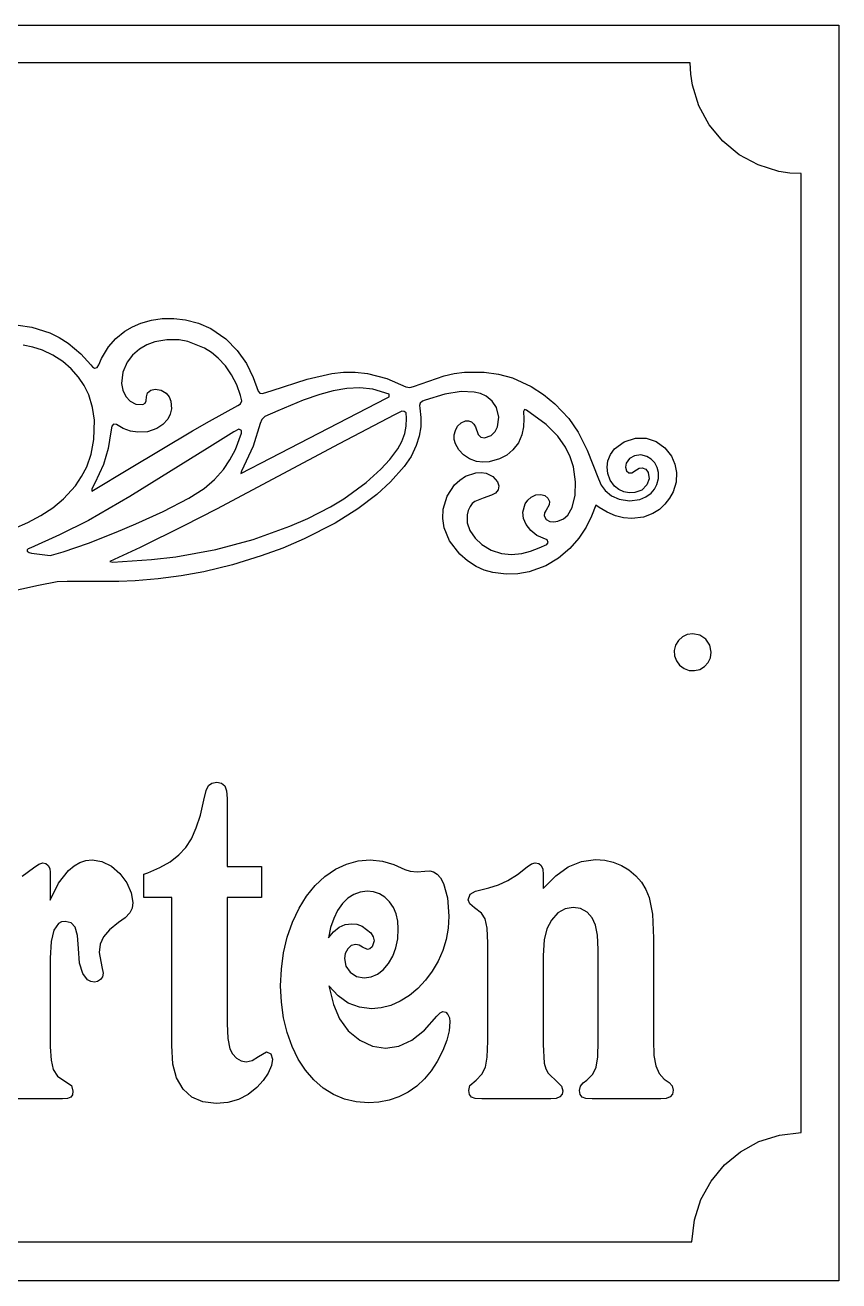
# Model space of a CAD drawing. Extents: x 0 to 380, y 0 to 510.
# Drawn here: x 270.3 to 380.3, y 339.8 to 509.6 of the extents above; entities that cross this region are included whole.
import ezdxf

# ---------------------------------------------------------------- set-up
doc = ezdxf.new("R2010")
doc.units = 0

msp = doc.modelspace()

# ---------------------------------------------------------------- linework, layer by layer
at = {"layer": 'Ebene 1'}
for p, q in [((0.2883, 509.6106), (380.28848, 509.6106)), ((380.28848, 509.6106), (380.28848, 339.76041)), ((360.19973, 504.52079), (19.976889, 504.52079)), ((360.277154, 502.98714), (360.19973, 504.52079)), ((360.504436, 501.497791), (360.277154, 502.98714)), ((361.378419, 498.682156), (360.504436, 501.497791)), ((362.76136, 496.1342), (361.378419, 498.682156)), ((364.592944, 493.91424), (362.76136, 496.1342)), ((366.812853, 492.082593), (364.592944, 493.91424)), ((369.36077, 490.699574), (366.812853, 492.082593)), ((372.176378, 489.825501), (369.36077, 490.699574)), ((373.665717, 489.598168), (372.176378, 489.825501)), ((375.19936, 489.52069), (373.665717, 489.598168)), ((375.19936, 359.826989), (375.19936, 489.52069)), ((294.441596, 404.773684), (294.738856, 406.076384)), ((294.738856, 406.076384), (295.052186, 406.772346)), ((295.052186, 406.772346), (295.510123, 407.093559)), ((295.510123, 407.093559), (296.176948, 407.20063)), ((296.176948, 407.20063), (296.81967, 407.075714)), ((296.81967, 407.075714), (297.26958, 406.700965)), ((297.26958, 406.700965), (297.510596, 406.049616)), ((297.510596, 406.049616), (297.590935, 405.023518)), ((293.975623, 402.754948), (294.441596, 404.773684)), ((297.590935, 405.023518), (297.590935, 395.815402)), ((293.413242, 401.017274), (293.975623, 402.754948)), ((292.754453, 399.56066), (293.413242, 401.017274)), ((291.999255, 398.385109), (292.754453, 399.56066)), ((291.065298, 397.367933), (291.999255, 398.385109)), ((271.399987, 395.63695), (272.115018, 396.145538)), ((272.115018, 396.145538), (272.653297, 396.315067)), ((272.653297, 396.315067), (273.063038, 396.225841)), ((273.063038, 396.225841), (273.392435, 395.958164)), ((273.392435, 395.958164), (273.609347, 395.538802)), ((276.15614, 395.280046), (276.909329, 395.904628)), ((276.909329, 395.904628), (277.690638, 396.350757)), ((277.690638, 396.350757), (278.500068, 396.618435)), ((278.500068, 396.618435), (279.337619, 396.707661)), ((279.337619, 396.707661), (280.671263, 396.493519)), ((280.671263, 396.493519), (281.972777, 395.851093)), ((281.972777, 395.851093), (283.097541, 394.842839)), ((288.510474, 395.654795), (289.902371, 396.457829)), ((289.902371, 396.457829), (291.065298, 397.367933)), ((297.590935, 395.815402), (302.21854, 395.815402)), ((302.21854, 395.815402), (302.21854, 391.603938)), ((312.228912, 395.442883), (313.723242, 396.145538)), ((313.723242, 396.145538), (315.281843, 396.56713)), ((315.281843, 396.56713), (316.904716, 396.707661)), ((316.904716, 396.707661), (318.591866, 396.547054)), ((318.591866, 396.547054), (320.118333, 396.065234)), ((320.118333, 396.065234), (321.59659, 395.422808)), ((338.146722, 395.744022), (338.74124, 396.172306)), ((338.74124, 396.172306), (339.239354, 396.315067)), ((339.239354, 396.315067), (339.717376, 396.216919)), ((339.717376, 396.216919), (340.058821, 395.922473)), ((340.058821, 395.922473), (340.263688, 395.43173)), ((342.027162, 394.557316), (343.706272, 395.779711)), ((343.706272, 395.779711), (345.481794, 396.502442)), ((345.481794, 396.502442), (347.401932, 396.743352)), ((347.401932, 396.743352), (348.635154, 396.656356)), ((348.635154, 396.656356), (349.796071, 396.39537)), ((349.796071, 396.39537), (350.884683, 395.960394)), ((350.884683, 395.960394), (351.90099, 395.351427)), ((269.857455, 394.519396), (271.399987, 395.63695)), ((273.609347, 395.538802), (273.681651, 394.994523)), ((273.681651, 394.994523), (273.681651, 391.247035)), ((273.681651, 394.994523), (273.681651, 394.994523)), ((274.782315, 393.540141), (276.15614, 395.280046)), ((283.097541, 394.842839), (284.029493, 393.602599)), ((286.343296, 394.780381), (286.889607, 394.958833)), ((286.343296, 391.603938), (286.343296, 394.780381)), ((286.889607, 394.958833), (288.510474, 395.654795)), ((309.489307, 393.243465), (310.798854, 394.459168)), ((310.798854, 394.459168), (312.228912, 395.442883)), ((321.59659, 395.422808), (322.35179, 395.15513)), ((322.35179, 395.15513), (323.267673, 395.065904)), ((323.267673, 395.065904), (324.296026, 395.172975)), ((324.296026, 395.172975), (324.970885, 395.208669)), ((324.970885, 395.208669), (325.509169, 395.103828)), ((325.509169, 395.103828), (325.999246, 394.789307)), ((325.999246, 394.789307), (326.441118, 394.265105)), ((326.441118, 394.265105), (326.834785, 393.531221)), ((335.551729, 393.91489), (336.847217, 394.724615)), ((336.847217, 394.724615), (338.146722, 395.744022)), ((340.263688, 395.43173), (340.331977, 394.74469)), ((340.331977, 394.74469), (340.331977, 392.817411)), ((340.331977, 394.74469), (340.331977, 394.74469)), ((340.331977, 392.817411), (342.027162, 394.557316)), ((351.90099, 395.351427), (352.820886, 394.568469)), ((352.820886, 394.568469), (353.588135, 393.682902)), ((273.681651, 391.247035), (274.782315, 393.540141)), ((284.029493, 393.602599), (284.632041, 392.26421)), ((308.324371, 391.809158), (309.489307, 393.243465)), ((315.587162, 392.355667), (314.719487, 392.041145)), ((316.51911, 392.460507), (315.587162, 392.355667)), ((317.39482, 392.371281), (316.51911, 392.460507)), ((318.190191, 392.103604), (317.39482, 392.371281)), ((326.834785, 393.531221), (327.365027, 391.577174)), ((330.426016, 392.050068), (331.173184, 392.460507)), ((331.173184, 392.460507), (332.972805, 392.924482)), ((332.972805, 392.924482), (334.260258, 393.314845)), ((334.260258, 393.314845), (335.551729, 393.91489)), ((353.588135, 393.682902), (354.202739, 392.694725)), ((354.202739, 392.694725), (354.664695, 391.603938)), ((284.632041, 392.26421), (284.832891, 390.961511)), ((284.832891, 390.961511), (284.72845, 390.176323)), ((290.103216, 391.603938), (286.343296, 391.603938)), ((290.103216, 371.58164), (290.103216, 391.603938)), ((302.21854, 391.603938), (297.590935, 391.603938)), ((297.590935, 391.603938), (297.590935, 374.579631)), ((307.304047, 390.156248), (308.324371, 391.809158)), ((313.176954, 390.78306), (312.528207, 389.864033)), ((313.916084, 391.516943), (313.176954, 390.78306)), ((314.719487, 392.041145), (313.916084, 391.516943)), ((318.905221, 391.657474), (318.190191, 392.103604)), ((319.539911, 391.032893), (318.905221, 391.657474)), ((320.060112, 390.26778), (319.539911, 391.032893)), ((327.365027, 391.577174), (327.541774, 389.069925)), ((330.17696, 391.318415), (330.426016, 392.050068)), ((330.393879, 390.756292), (330.17696, 391.318415)), ((331.044636, 390.212014), (330.393879, 390.756292)), ((354.664695, 391.603938), (355.074429, 389.355445)), ((284.415127, 389.533897), (283.796505, 388.882547)), ((284.72845, 390.176323), (284.415127, 389.533897)), ((306.428335, 388.284734), (307.304047, 390.156248)), ((312.528207, 389.864033), (311.995953, 388.784399)), ((320.431685, 389.400058), (320.060112, 390.26778)), ((320.654628, 388.429726), (320.431685, 389.400058)), ((327.541774, 389.069925), (327.451392, 387.486165)), ((331.968549, 389.516052), (331.044636, 390.212014)), ((332.490763, 388.713018), (331.968549, 389.516052)), ((342.292285, 389.533897), (341.440676, 388.570257)), ((343.272434, 390.09602), (342.292285, 389.533897)), ((344.348992, 390.283395), (343.272434, 390.09602)), ((345.369318, 390.122788), (344.348992, 390.283395)), ((346.245031, 389.640968), (345.369318, 390.122788)), ((346.952025, 388.882547), (346.245031, 389.640968)), ((355.074429, 389.355445), (355.211007, 386.107621)), ((274.782315, 388.097359), (274.163693, 387.214023)), ((275.194062, 388.318193), (274.782315, 388.097359)), ((275.674098, 388.391805), (275.194062, 388.318193)), ((276.501602, 388.195508), (275.674098, 388.391805)), ((277.055946, 387.606617), (276.501602, 388.195508)), ((277.377297, 386.473447), (277.055946, 387.606617)), ((282.904722, 388.213353), (281.675514, 387.231868)), ((283.796505, 388.882547), (282.904722, 388.213353)), ((305.725358, 386.259305), (306.428335, 388.284734)), ((311.580192, 387.544159), (311.280924, 386.143312)), ((311.995953, 388.784399), (311.580192, 387.544159)), ((311.97185, 386.986497), (312.727049, 387.588772)), ((312.727049, 387.588772), (313.54652, 387.950137)), ((313.54652, 387.950137), (314.430264, 388.070592)), ((314.430264, 388.070592), (315.13726, 387.990288)), ((315.13726, 387.990288), (315.844251, 387.749378)), ((315.844251, 387.749378), (317.001152, 386.857119)), ((320.646594, 386.020626), (320.728942, 387.356784)), ((320.728942, 387.356784), (320.654628, 388.429726)), ((327.451392, 387.486165), (327.180245, 385.947018)), ((332.731786, 387.4817), (332.490763, 388.713018)), ((332.812128, 385.429504), (332.731786, 387.4817)), ((340.814019, 387.392474), (340.452487, 385.875634)), ((341.440676, 388.570257), (340.814019, 387.392474)), ((347.401932, 387.89214), (346.952025, 388.882547)), ((347.667053, 386.526983), (347.401932, 387.89214)), ((273.802161, 385.661491), (273.681651, 383.430843)), ((274.163693, 387.214023), (273.802161, 385.661491)), ((277.505859, 384.715697), (277.377297, 386.473447)), ((280.880145, 386.286073), (280.446314, 385.31351)), ((281.675514, 387.231868), (280.880145, 386.286073)), ((305.223231, 384.144651), (305.725358, 386.259305)), ((311.280924, 386.143312), (311.97185, 386.986497)), ((311.280924, 386.143312), (311.280924, 386.143312)), ((317.001152, 386.857119), (317.338587, 386.27715)), ((317.451065, 385.750717), (317.193969, 384.929839)), ((317.338587, 386.27715), (317.451065, 385.750717)), ((320.399548, 384.796), (320.646594, 386.020626)), ((327.180245, 385.947018), (326.728333, 384.452483)), ((340.452487, 385.875634), (340.331977, 383.752057)), ((347.755427, 384.572935), (347.667053, 386.526983)), ((355.211007, 386.107621), (355.211007, 372.331138)), ((277.652477, 382.732651), (277.505859, 384.715697)), ((280.446314, 385.31351), (280.301703, 384.180341)), ((280.301703, 384.180341), (280.655198, 382.253061)), ((304.921956, 381.94077), (305.223231, 384.144651)), ((313.546518, 384.046502), (313.43404, 383.359463)), ((313.883952, 384.680006), (313.546518, 384.046502)), ((314.36599, 385.108291), (313.883952, 384.680006)), ((314.976575, 385.251052), (314.36599, 385.108291)), ((315.426485, 385.161826), (314.976575, 385.251052)), ((315.87639, 384.894149), (315.426485, 385.161826)), ((316.55125, 384.572935), (315.87639, 384.894149)), ((316.888677, 384.662161), (316.55125, 384.572935)), ((317.193969, 384.929839), (316.888677, 384.662161)), ((319.987804, 383.682907), (320.399548, 384.796)), ((326.728333, 384.452483), (326.095657, 383.002562)), ((332.812128, 372.866494), (332.812128, 385.429504)), ((347.755427, 372.866494), (347.755427, 384.572935)), ((273.681651, 383.430843), (273.681651, 372.116996)), ((278.060202, 381.316189), (277.652477, 382.732651)), ((280.655198, 382.253061), (280.848015, 381.360802)), ((313.43404, 383.359463), (313.626857, 382.342287)), ((313.626857, 382.342287), (314.205308, 381.503563)), ((318.700351, 381.838161), (319.411364, 382.681346)), ((319.411364, 382.681346), (319.987804, 383.682907)), ((326.095657, 383.002562), (325.300286, 381.641867)), ((340.331977, 383.752057), (340.331977, 371.724402)), ((278.729035, 380.466312), (278.060202, 381.316189)), ((279.161366, 380.253843), (278.729035, 380.466312)), ((280.462381, 380.504233), (280.068712, 380.263323)), ((280.751606, 380.878982), (280.462381, 380.504233)), ((280.848015, 381.360802), (280.751606, 380.878982)), ((304.82153, 379.647664), (304.921956, 381.94077)), ((314.205308, 381.503563), (315.072984, 380.94144)), ((315.072984, 380.94144), (316.133476, 380.754066)), ((316.133476, 380.754066), (317.061408, 380.874521)), ((317.061408, 380.874521), (317.917033, 381.235886)), ((317.917033, 381.235886), (318.700351, 381.838161)), ((325.300286, 381.641867), (324.39244, 380.41501)), ((279.658974, 380.18302), (279.161366, 380.253843)), ((280.068712, 380.263323), (279.658974, 380.18302)), ((304.917939, 377.437092), (304.82153, 379.647664)), ((312.596465, 378.304817), (311.345165, 379.647667)), ((311.345165, 379.647667), (311.345165, 379.647664)), ((311.345165, 379.647664), (311.979857, 377.12257)), ((323.372117, 379.321993), (322.239319, 378.362814)), ((324.39244, 380.41501), (323.372117, 379.321993)), ((305.207164, 375.338052), (304.917939, 377.437092)), ((311.979857, 377.12257), (312.791292, 375.186368)), ((313.972293, 377.345638), (312.596465, 378.304817)), ((315.472649, 376.770131), (313.972293, 377.345638)), ((321.002076, 377.582087), (319.732697, 377.024425)), ((322.239319, 378.362814), (321.002076, 377.582087)), ((317.097532, 376.578295), (315.472649, 376.770131)), ((318.431183, 376.689828), (317.097532, 376.578295)), ((319.732697, 377.024425), (318.431183, 376.689828)), ((324.283977, 373.673988), (325.93497, 375.578962)), ((325.93497, 375.578962), (326.384878, 376.034014)), ((326.384878, 376.034014), (326.770516, 376.185698)), ((326.770516, 376.185698), (327.14811, 376.08755)), ((327.14811, 376.08755), (327.445366, 375.793104)), ((327.445366, 375.793104), (327.638187, 375.346974)), ((297.590935, 374.579631), (297.679311, 372.54528)), ((305.689206, 373.350544), (305.207164, 375.338052)), ((312.791292, 375.186368), (313.972298, 373.598146)), ((322.576746, 372.313293), (324.283977, 373.673988)), ((327.702461, 374.793774), (327.59601, 373.602608)), ((327.638187, 375.346974), (327.702461, 374.793774)), ((273.681651, 372.116996), (273.681651, 371.438879)), ((297.679311, 372.54528), (297.944439, 371.153356)), ((306.364065, 371.474569), (305.689206, 373.350544)), ((313.972298, 373.598146), (315.522868, 372.331138)), ((315.522868, 372.331138), (317.22608, 371.501337)), ((320.813278, 371.496876), (322.576746, 372.313293)), ((327.276658, 372.313293), (326.744404, 370.92583)), ((327.59601, 373.602608), (327.276658, 372.313293)), ((332.739821, 370.020187), (332.812128, 372.188377)), ((332.812128, 372.188377), (332.812128, 372.866494)), ((347.683121, 370.055877), (347.755427, 372.188377)), ((347.755427, 372.188377), (347.755427, 372.866494)), ((355.211007, 372.331138), (355.291348, 370.243252)), ((273.681651, 371.438879), (273.778059, 369.61867)), ((290.263898, 369.065469), (290.103216, 371.58164)), ((297.944439, 371.153356), (298.314003, 370.448471)), ((298.314003, 370.448471), (298.844245, 369.904193)), ((301.832907, 370.118335), (302.893399, 370.760762)), ((302.893399, 370.760762), (303.503989, 370.475239)), ((303.503989, 370.475239), (303.728936, 369.761431)), ((307.193578, 369.75697), (306.364065, 371.474569)), ((317.22608, 371.501337), (318.993571, 371.224737)), ((318.993571, 371.224737), (320.813278, 371.496876)), ((326.744404, 370.92583), (325.999249, 369.440219)), ((340.331977, 371.724402), (340.460524, 369.226076)), ((273.778059, 369.61867), (274.067284, 368.369507)), ((290.745945, 367.227415), (290.263898, 369.065469)), ((298.844245, 369.904193), (299.495007, 369.529444)), ((299.495007, 369.529444), (300.161833, 369.404528)), ((300.161833, 369.404528), (300.965235, 369.58298)), ((300.965235, 369.58298), (301.832907, 370.118335)), ((303.584323, 368.913785), (303.150485, 367.869842)), ((303.728936, 369.761431), (303.584323, 368.913785)), ((308.171721, 368.244591), (307.193578, 369.75697)), ((325.999249, 369.440219), (325.187808, 368.177672)), ((332.040858, 367.718158), (332.522902, 368.65503)), ((332.522902, 368.65503), (332.739821, 370.020187)), ((340.460524, 369.226076), (340.677441, 368.431965)), ((347.008261, 367.718158), (347.466202, 368.65503)), ((347.466202, 368.65503), (347.683121, 370.055877)), ((355.291348, 370.243252), (355.532371, 368.833482)), ((355.532371, 368.833482), (355.998344, 367.816307)), ((274.067284, 368.369507), (274.65377, 367.45048)), ((274.65377, 367.45048), (275.641959, 366.763441)), ((291.635712, 365.712805), (290.745945, 367.227415)), ((303.150485, 367.869842), (302.459564, 366.843743)), ((309.298494, 366.937431), (308.171721, 368.244591)), ((310.573898, 365.835491), (309.298494, 366.937431)), ((324.263892, 367.066809), (323.2275, 366.10763)), ((325.187808, 368.177672), (324.263892, 367.066809)), ((330.401917, 366.192394), (331.237453, 366.906201)), ((331.237453, 366.906201), (332.040858, 367.718158)), ((340.677441, 368.431965), (341.006836, 367.834151)), ((341.006836, 367.834151), (342.292285, 366.584988)), ((345.73085, 366.549298), (346.212892, 366.906201)), ((346.212892, 366.906201), (347.008261, 367.718158)), ((355.998344, 367.816307), (356.689273, 367.048963)), ((356.689273, 367.048963), (357.331993, 366.584988)), ((275.641959, 366.763441), (276.541774, 366.192394)), ((276.541774, 366.192394), (276.734591, 365.442897)), ((276.734591, 365.442897), (276.662285, 364.934309)), ((292.826757, 364.630941), (291.635712, 365.712805)), ((301.60796, 365.906871), (300.42093, 364.969999)), ((302.459564, 366.843743), (301.60796, 365.906871)), ((311.979855, 364.961077), (310.573898, 365.835491)), ((322.078632, 365.300135), (320.813273, 364.659939)), ((323.2275, 366.10763), (322.078632, 365.300135)), ((330.24123, 365.514277), (330.401917, 366.192394)), ((330.337638, 364.987845), (330.24123, 365.514277)), ((342.292285, 366.584988), (342.798429, 366.0764)), ((342.798429, 366.0764), (342.967144, 365.478587)), ((342.967144, 365.478587), (342.866719, 364.994536)), ((345.216668, 365.514277), (345.345213, 366.112091)), ((345.313076, 364.987845), (345.216668, 365.514277)), ((345.345213, 366.112091), (345.73085, 366.549298)), ((357.331993, 366.584988), (357.741726, 366.129936)), ((357.741726, 366.129936), (357.878304, 365.549968)), ((357.878304, 365.549968), (357.775871, 365.034688)), ((275.320594, 364.372185), (264.940631, 364.372185)), ((276.00349, 364.434644), (275.320594, 364.372185)), ((276.445366, 364.622018), (276.00349, 364.434644)), ((276.662285, 364.934309), (276.445366, 364.622018)), ((294.319079, 363.981822), (292.826757, 364.630941)), ((296.112679, 363.765449), (294.319079, 363.981822)), ((297.673289, 363.899288), (296.112679, 363.765449)), ((299.109373, 364.300805), (297.673289, 363.899288)), ((300.42093, 364.969999), (299.109373, 364.300805)), ((313.466153, 364.336495), (311.979855, 364.961077)), ((315.032791, 363.961746), (313.466153, 364.336495)), ((316.679769, 363.83683), (315.032791, 363.961746)), ((318.113841, 363.928286), (316.679769, 363.83683)), ((319.491676, 364.202656), (318.113841, 363.928286)), ((320.813273, 364.659939), (319.491676, 364.202656)), ((330.626863, 364.622018), (330.337638, 364.987845)), ((331.13301, 364.434644), (330.626863, 364.622018)), ((332.008721, 364.372185), (331.13301, 364.434644)), ((341.36034, 364.372185), (332.008721, 364.372185)), ((342.063317, 364.441335), (341.36034, 364.372185)), ((342.565443, 364.648786), (342.063317, 364.441335)), ((342.866719, 364.994536), (342.565443, 364.648786)), ((345.602302, 364.622018), (345.313076, 364.987845)), ((346.100414, 364.434644), (345.602302, 364.622018)), ((346.95202, 364.372185), (346.100414, 364.434644)), ((356.23937, 364.372185), (346.95202, 364.372185)), ((356.956403, 364.445797), (356.23937, 364.372185)), ((357.46857, 364.666631), (356.956403, 364.445797)), ((357.775871, 365.034688), (357.46857, 364.666631)), ((366.991068, 357.237528), (369.485524, 358.608209)), ((369.485524, 358.608209), (372.240613, 359.490355)), ((372.240613, 359.490355), (375.19936, 359.826989)), ((364.814221, 355.435285), (366.991068, 357.237528)), ((363.011958, 353.258455), (364.814221, 355.435285)), ((361.641255, 350.764013), (363.011958, 353.258455)), ((360.759087, 348.008933), (361.641255, 350.764013)), ((360.42243, 345.050189), (360.759087, 348.008933)), ((20.376579, 345.050189), (360.42243, 345.050189)), ((380.28848, 339.76041), (0.2883, 339.76041))]:
    msp.add_line(p, q, dxfattribs=at)
at = {"layer": 'Layer 1'}
for p, q in [((269.324554, 469.023205), (271.206585, 468.768709)), ((283.752439, 468.202921), (284.811472, 468.814185)), ((284.811472, 468.814185), (285.941187, 469.293241)), ((285.941187, 469.293241), (287.355953, 469.695002)), ((287.355953, 469.695002), (288.813213, 469.913725)), ((288.813213, 469.913725), (290.400739, 469.943655)), ((290.400739, 469.943655), (291.977551, 469.767552)), ((291.977551, 469.767552), (293.725973, 469.30481)), ((293.725973, 469.30481), (295.373227, 468.572823)), ((271.206585, 468.768709), (273.601074, 468.005034)), ((273.601074, 468.005034), (274.895245, 467.359842)), ((274.895245, 467.359842), (276.10687, 466.578119)), ((281.534353, 466.084912), (282.549202, 467.236763)), ((282.549202, 467.236763), (283.752439, 468.202921)), ((295.373227, 468.572823), (297.394584, 467.168277)), ((297.394584, 467.168277), (298.961126, 465.583249)), ((271.332213, 466.065116), (270.004739, 466.300694)), ((272.61561, 465.661315), (271.332213, 466.065116)), ((274.04611, 464.986551), (272.61561, 465.661315)), ((276.10687, 466.578119), (277.793827, 465.163634)), ((280.585608, 464.510823), (281.534353, 466.084912)), ((285.742925, 465.780135), (284.808872, 464.979208)), ((286.740912, 466.351737), (285.742925, 465.780135)), ((287.821805, 466.759092), (286.740912, 466.351737)), ((289.446433, 467.049697), (287.821805, 466.759092)), ((291.098025, 467.029069), (289.446433, 467.049697)), ((292.289038, 466.814779), (291.098025, 467.029069)), ((294.509616, 465.936257), (292.289038, 466.814779)), ((295.485349, 465.30817), (294.509616, 465.936257)), ((298.961126, 465.583249), (300.18984, 463.860664)), ((275.36329, 464.122025), (274.04611, 464.986551)), ((276.509315, 463.133261), (275.36329, 464.122025)), ((277.793827, 465.163634), (279.150794, 463.683014)), ((280.22446, 463.656172), (280.585608, 464.510823)), ((284.062488, 464.011652), (283.477863, 462.675724)), ((284.808872, 464.979208), (284.062488, 464.011652)), ((296.375373, 464.569493), (295.485349, 465.30817)), ((297.367249, 463.50425), (296.375373, 464.569493)), ((300.18984, 463.860664), (301.118716, 461.970218)), ((277.505062, 462.002035), (276.509315, 463.133261)), ((278.277835, 460.851384), (277.505062, 462.002035)), ((279.150794, 463.683014), (279.370543, 463.407696)), ((279.370543, 463.407696), (279.657667, 463.207213)), ((279.657667, 463.207213), (280.024292, 463.315326)), ((280.024292, 463.315326), (280.22446, 463.656172)), ((283.477863, 462.675724), (283.312867, 461.130469)), ((298.19655, 462.31576), (297.367249, 463.50425)), ((298.888827, 460.957208), (298.19655, 462.31576)), ((308.405533, 461.734059), (311.758546, 462.49325)), ((311.758546, 462.49325), (313.319612, 462.672825)), ((313.319612, 462.672825), (314.890672, 462.686163)), ((314.890672, 462.686163), (316.569671, 462.498224)), ((316.569671, 462.498224), (319.189075, 461.790736)), ((322.802188, 460.743653), (326.935117, 462.181016)), ((326.935117, 462.181016), (328.293066, 462.484177)), ((328.293066, 462.484177), (329.676757, 462.649862)), ((329.676757, 462.649862), (332.357039, 462.666795)), ((332.357039, 462.666795), (334.295802, 462.417989)), ((334.295802, 462.417989), (336.173879, 461.888198)), ((278.88034, 459.608594), (278.277835, 460.851384)), ((283.312867, 461.130469), (283.4918, 460.214073)), ((287.272988, 460.246561), (287.859962, 460.379706)), ((287.859962, 460.379706), (288.654641, 460.24937)), ((299.406449, 459.526555), (298.888827, 460.957208)), ((301.118716, 461.970218), (301.766712, 460.110248)), ((303.65778, 460.1714), (308.405533, 461.734059)), ((313.748074, 460.472694), (311.914925, 460.154298)), ((315.510386, 460.548595), (313.748074, 460.472694)), ((317.263206, 460.362821), (315.510386, 460.548595)), ((319.476785, 459.680685), (317.263206, 460.362821)), ((319.189075, 461.790736), (321.728618, 460.672072)), ((321.728618, 460.672072), (322.271838, 460.610672)), ((322.271838, 460.610672), (322.802188, 460.743653)), ((336.173879, 461.888198), (338.703547, 460.710864)), ((338.703547, 460.710864), (340.374445, 459.632179)), ((279.398694, 457.910418), (278.88034, 459.608594)), ((283.4918, 460.214073), (283.888097, 459.365469)), ((283.888097, 459.365469), (284.459564, 458.733375)), ((284.459564, 458.733375), (285.22819, 458.352203)), ((286.49294, 458.468886), (286.641625, 458.806618)), ((286.641625, 458.806618), (286.692329, 459.344578)), ((286.692329, 459.344578), (286.820042, 459.866613)), ((286.820042, 459.866613), (287.272988, 460.246561)), ((288.654641, 460.24937), (289.340315, 459.834796)), ((289.340315, 459.834796), (289.746595, 459.338462)), ((289.746595, 459.338462), (289.98879, 458.75043)), ((289.98879, 458.75043), (290.062612, 457.71927)), ((299.384507, 458.405176), (299.557543, 458.804145)), ((299.557543, 458.804145), (299.406449, 459.526555)), ((301.766712, 460.110248), (302.004965, 459.835265)), ((302.004965, 459.835265), (302.365239, 459.764706)), ((302.365239, 459.764706), (303.65778, 460.1714)), ((303.464023, 451.046084), (319.140851, 459.135274)), ((307.875747, 458.88121), (304.454856, 457.454786)), ((310.122114, 459.66278), (307.875747, 458.88121)), ((311.914925, 460.154298), (310.122114, 459.66278)), ((319.140851, 459.135274), (319.477792, 459.311573)), ((319.477792, 459.311573), (319.476785, 459.680685)), ((324.000008, 458.731593), (323.70271, 458.486601)), ((324.374961, 458.862468), (324.000008, 458.731593)), ((327.037412, 459.699234), (324.374961, 458.862468)), ((329.239678, 460.050241), (327.037412, 459.699234)), ((330.962203, 459.982124), (329.239678, 460.050241)), ((331.823645, 459.781141), (330.962203, 459.982124)), ((332.623466, 459.415826), (331.823645, 459.781141)), ((333.422256, 458.745572), (332.623466, 459.415826)), ((333.99721, 457.886494), (333.422256, 458.745572)), ((340.374445, 459.632179), (341.908439, 458.378084)), ((279.64482, 456.155649), (279.398694, 457.910418)), ((285.22819, 458.352203), (286.170033, 458.278602)), ((286.170033, 458.278602), (286.49294, 458.468886)), ((289.891001, 456.987996), (289.550849, 456.314233)), ((290.062612, 457.71927), (289.891001, 456.987996)), ((295.218586, 456.053232), (299.022004, 458.143387)), ((299.022004, 458.143387), (299.384507, 458.405176)), ((304.454856, 457.454786), (302.69312, 456.653329)), ((320.233021, 456.913859), (312.717358, 452.955767)), ((321.200557, 457.382204), (320.233021, 456.913859)), ((321.528773, 457.366483), (321.200557, 457.382204)), ((321.77128, 457.1525), (321.528773, 457.366483)), ((321.835514, 456.431582), (321.77128, 457.1525)), ((323.70271, 458.486601), (323.597646, 458.145593)), ((323.597646, 458.145593), (323.632723, 457.784077)), ((323.632723, 457.784077), (323.758243, 456.537936)), ((334.334427, 456.596624), (333.99721, 457.886494)), ((337.773641, 457.613938), (337.664203, 457.336581)), ((337.664203, 457.336581), (337.716933, 456.363599)), ((338.063988, 457.540923), (337.773641, 457.613938)), ((340.696238, 455.613846), (338.063988, 457.540923)), ((341.908439, 458.378084), (343.781195, 456.389845)), ((279.581545, 453.569295), (279.64482, 456.155649)), ((281.982649, 455.375551), (281.869233, 454.588506)), ((282.245181, 455.61739), (281.982649, 455.375551)), ((282.615785, 455.572927), (282.245181, 455.61739)), ((283.553601, 455.050386), (282.615785, 455.572927)), ((288.89716, 455.584108), (288.072988, 455.036465)), ((289.550849, 456.314233), (288.89716, 455.584108)), ((292.90741, 454.730225), (295.218586, 456.053232)), ((302.04359, 455.717629), (301.112197, 452.674369)), ((302.277145, 456.24633), (302.04359, 455.717629)), ((302.69312, 456.653329), (302.277145, 456.24633)), ((321.591809, 454.354848), (321.791102, 455.384347)), ((321.791102, 455.384347), (321.835514, 456.431582)), ((323.752179, 455.287219), (323.547446, 453.995612)), ((323.758243, 456.537936), (323.752179, 455.287219)), ((328.448868, 454.794625), (328.746227, 455.348361)), ((328.746227, 455.348361), (329.212762, 455.823891)), ((329.212762, 455.823891), (329.830727, 456.084693)), ((329.830727, 456.084693), (330.232992, 456.085738)), ((330.232992, 456.085738), (330.606999, 455.944985)), ((330.606999, 455.944985), (330.945294, 455.652466)), ((330.945294, 455.652466), (331.161424, 455.265832)), ((331.161424, 455.265832), (331.514136, 454.226224)), ((333.811759, 454.628298), (334.157316, 455.279753)), ((334.157316, 455.279753), (334.334427, 456.596624)), ((337.661447, 455.26432), (337.436988, 454.18593)), ((337.716933, 456.363599), (337.661447, 455.26432)), ((342.294993, 454.009431), (340.696238, 455.613846)), ((343.781195, 456.389845), (345.063382, 454.566166)), ((279.196141, 451.557196), (279.581545, 453.569295)), ((281.869233, 454.588506), (281.525353, 452.357065)), ((284.505618, 454.704189), (283.553601, 455.050386)), ((284.372057, 449.634582), (292.90741, 454.730225)), ((285.507177, 454.536302), (284.505618, 454.704189)), ((286.827221, 454.609653), (285.507177, 454.536302)), ((288.072988, 455.036465), (286.827221, 454.609653)), ((298.476495, 454.60695), (295.233446, 452.591368)), ((299.173577, 454.980335), (298.476495, 454.60695)), ((298.697479, 452.201569), (299.518907, 454.421003)), ((299.510758, 454.799692), (299.173577, 454.980335)), ((299.518907, 454.421003), (299.510758, 454.799692)), ((321.207028, 453.305716), (321.591809, 454.354848)), ((323.547446, 453.995612), (323.165541, 452.742631)), ((328.30034, 454.187817), (328.448868, 454.794625)), ((328.302037, 453.563542), (328.30034, 454.187817)), ((328.455353, 452.957403), (328.302037, 453.563542)), ((331.514136, 454.226224), (331.872312, 453.867673)), ((331.872312, 453.867673), (332.381199, 453.780747)), ((332.381199, 453.780747), (333.277886, 454.110876)), ((333.277886, 454.110876), (333.811759, 454.628298)), ((337.436988, 454.18593), (336.958888, 453.098878)), ((343.346321, 452.506943), (342.294993, 454.009431)), ((345.063382, 454.566166), (346.25938, 452.10759)), ((351.249832, 453.246109), (352.784017, 453.745284)), ((352.784017, 453.745284), (354.21876, 453.739363)), ((354.21876, 453.739363), (355.578291, 453.293833)), ((281.525353, 452.357065), (280.894219, 450.18693)), ((295.233446, 452.591368), (284.44444, 445.873415)), ((312.717358, 452.955767), (296.132818, 444.151633)), ((297.97511, 450.808637), (298.697479, 452.201569)), ((301.112197, 452.674369), (299.546134, 449.291023)), ((319.602269, 450.8795), (320.669812, 452.320871)), ((320.669812, 452.320871), (321.207028, 453.305716)), ((323.165541, 452.742631), (322.455049, 451.273269)), ((328.892851, 452.166595), (328.455353, 452.957403)), ((329.521541, 451.506127), (328.892851, 452.166595)), ((336.22517, 452.153935), (335.384568, 451.457667)), ((336.958888, 453.098878), (336.22517, 452.153935)), ((343.972734, 451.225816), (343.346321, 452.506943)), ((346.25938, 452.10759), (347.79716, 448.220108)), ((349.413939, 451.529498), (349.969035, 452.288534)), ((349.969035, 452.288534), (351.249832, 453.246109)), ((355.578291, 453.293833), (356.769963, 452.441057)), ((356.769963, 452.441057), (357.661581, 451.294164)), ((278.599149, 449.877207), (279.196141, 451.557196)), ((280.894219, 450.18693), (279.723435, 447.674659)), ((297.089808, 449.506833), (297.97511, 450.808637)), ((299.443072, 448.95642), (303.464023, 451.046084)), ((318.385383, 449.552543), (319.602269, 450.8795)), ((322.455049, 451.273269), (321.527191, 449.920117)), ((330.364336, 450.949136), (329.521541, 451.506127)), ((331.322393, 450.608209), (330.364336, 450.949136)), ((332.158117, 450.498973), (331.322393, 450.608209)), ((333.001392, 450.53759), (332.158117, 450.498973)), ((334.420867, 450.930862), (333.001392, 450.53759)), ((335.384568, 451.457667), (334.420867, 450.930862)), ((344.412989, 449.87435), (343.972734, 451.225816)), ((348.966326, 449.821397), (349.070814, 450.66125)), ((349.070814, 450.66125), (349.413939, 451.529498)), ((351.552547, 450.380343), (351.449029, 449.835921)), ((351.994311, 450.988608), (351.552547, 450.380343)), ((352.652865, 451.375203), (351.994311, 450.988608)), ((353.503438, 451.489789), (352.652865, 451.375203)), ((354.337329, 451.275269), (353.503438, 451.489789)), ((354.923512, 450.904089), (354.337329, 451.275269)), ((355.393067, 450.398738), (354.923512, 450.904089)), ((355.724567, 449.786538), (355.393067, 450.398738)), ((357.661581, 451.294164), (358.121992, 450.23397)), ((358.121992, 450.23397), (358.339297, 449.103074)), ((277.08361, 447.315715), (277.917957, 448.554126)), ((277.917957, 448.554126), (278.599149, 449.877207)), ((279.312721, 446.565961), (284.372057, 449.634582)), ((295.882078, 448.143044), (297.089808, 449.506833)), ((299.546134, 449.291023), (299.443072, 448.95642)), ((299.443072, 448.95642), (299.443072, 448.95642)), ((316.398636, 447.735339), (318.385383, 449.552543)), ((321.527191, 449.920117), (319.680704, 447.81504)), ((329.025645, 448.059796), (329.83226, 448.585507)), ((329.83226, 448.585507), (331.224412, 449.072248)), ((331.224412, 449.072248), (331.922489, 449.10923)), ((331.922489, 449.10923), (332.608702, 448.987679)), ((332.608702, 448.987679), (333.485628, 448.548661)), ((333.485628, 448.548661), (334.149934, 447.843163)), ((344.703767, 447.828433), (344.412989, 449.87435)), ((349.055475, 448.97927), (348.966326, 449.821397)), ((349.389048, 448.053713), (349.055475, 448.97927)), ((351.449029, 449.835921), (351.600482, 449.305425)), ((351.600482, 449.305425), (351.904252, 449.059901)), ((351.904252, 449.059901), (352.298044, 449.05037)), ((352.298044, 449.05037), (352.951026, 449.463029)), ((352.951026, 449.463029), (353.299123, 449.681821)), ((353.299123, 449.681821), (353.702084, 449.752393)), ((353.702084, 449.752393), (354.192215, 449.544926)), ((354.192215, 449.544926), (354.502228, 449.12097)), ((354.502228, 449.12097), (354.624524, 448.263799)), ((355.900899, 449.116496), (355.724567, 449.786538)), ((355.902948, 448.292274), (355.900899, 449.116496)), ((358.339297, 449.103074), (358.281906, 447.778431)), ((275.474981, 445.534301), (277.08361, 447.315715)), ((279.723435, 447.674659), (279.309269, 446.900545)), ((279.309269, 446.900545), (279.309269, 446.565942)), ((292.412904, 445.613386), (294.498686, 446.945341)), ((294.498686, 446.945341), (295.882078, 448.143044)), ((313.359698, 445.529827), (316.398636, 447.735339)), ((319.680704, 447.81504), (317.825781, 446.113674)), ((327.328034, 445.884725), (328.321708, 447.411156)), ((328.321708, 447.411156), (329.025645, 448.059796)), ((334.232383, 446.736428), (333.84825, 446.308921)), ((334.149934, 447.843163), (334.336584, 447.298995)), ((334.336584, 447.298995), (334.232383, 446.736428)), ((344.628029, 446.053984), (344.703767, 447.828433)), ((347.79716, 448.220108), (348.160633, 447.400181)), ((348.160633, 447.400181), (348.675536, 446.664924)), ((349.967022, 447.24957), (349.389048, 448.053713)), ((350.551515, 446.787118), (349.967022, 447.24957)), ((351.235308, 446.477447), (350.551515, 446.787118)), ((353.641805, 446.731001), (352.697349, 446.372039)), ((354.342218, 447.43949), (353.641805, 446.731001)), ((354.624524, 448.263799), (354.342218, 447.43949)), ((354.896165, 446.319334), (355.358733, 446.864798)), ((355.358733, 446.864798), (355.692378, 447.492695)), ((355.692378, 447.492695), (355.902948, 448.292274)), ((358.281906, 447.778431), (357.897425, 446.506282)), ((274.01192, 444.327461), (275.474981, 445.534301)), ((284.44444, 445.873415), (278.82924, 442.59796)), ((279.309269, 446.565942), (279.312721, 446.565961)), ((279.312721, 446.565961), (279.312721, 446.565961)), ((288.926533, 443.824015), (292.412904, 445.613386)), ((311.543411, 444.440497), (313.359698, 445.529827)), ((317.825781, 446.113674), (315.260448, 444.169692)), ((326.807128, 444.150623), (327.328034, 445.884725)), ((331.092301, 445.190683), (330.716676, 444.898788)), ((332.194908, 445.646262), (331.092301, 445.190683)), ((333.324767, 446.04037), (332.194908, 445.646262)), ((333.84825, 446.308921), (333.324767, 446.04037)), ((337.871298, 444.881384), (338.217971, 445.37454)), ((338.217971, 445.37454), (338.676895, 445.773616)), ((338.676895, 445.773616), (339.304866, 446.074048)), ((339.304866, 446.074048), (339.998197, 446.143018)), ((339.998197, 446.143018), (340.538709, 445.990271)), ((340.538709, 445.990271), (340.961803, 445.634398)), ((340.961803, 445.634398), (341.15061, 445.192635)), ((341.15061, 445.192635), (341.108966, 444.717094)), ((344.232175, 444.366049), (344.628029, 446.053984)), ((348.675536, 446.664924), (349.54152, 445.957296)), ((349.54152, 445.957296), (350.566124, 445.489081)), ((350.566124, 445.489081), (351.981716, 445.259687)), ((351.95957, 446.335786), (351.235308, 446.477447)), ((352.697349, 446.372039), (351.95957, 446.335786)), ((351.981716, 445.259687), (353.40191, 445.454734)), ((353.40191, 445.454734), (354.203037, 445.800221)), ((354.203037, 445.800221), (354.896165, 446.319334)), ((357.404345, 445.6076), (356.768825, 444.796959)), ((357.897425, 446.506282), (357.404345, 445.6076)), ((272.416197, 443.289024), (274.01192, 444.327461)), ((285.252925, 442.160941), (288.926533, 443.824015)), ((296.132818, 444.151633), (291.754649, 441.876522)), ((308.481176, 442.877347), (311.543411, 444.440497)), ((315.260448, 444.169692), (312.183833, 442.257017)), ((326.73707, 442.876861), (326.807128, 444.150623)), ((330.163281, 443.967658), (330.027647, 443.371487)), ((330.027647, 443.371487), (330.060159, 442.285153)), ((330.428486, 444.520477), (330.163281, 443.967658)), ((330.716676, 444.898788), (330.428486, 444.520477)), ((337.545802, 443.735155), (337.871298, 444.881384)), ((337.646071, 442.860878), (337.545802, 443.735155)), ((340.488161, 443.643391), (340.452533, 443.216097)), ((340.705634, 444.026511), (340.488161, 443.643391)), ((341.108966, 444.717094), (340.705634, 444.026511)), ((343.044661, 442.834189), (343.657425, 443.342345)), ((343.657425, 443.342345), (344.232175, 444.366049)), ((347.433423, 444.694042), (346.84585, 443.171348)), ((347.890156, 444.387773), (347.433423, 444.694042)), ((348.943461, 443.74651), (347.890156, 444.387773)), ((350.079959, 443.25867), (348.943461, 443.74651)), ((355.157702, 443.548034), (353.860176, 443.043388)), ((356.018701, 444.105595), (355.157702, 443.548034)), ((356.768825, 444.796959), (356.018701, 444.105595)), ((268.785156, 441.521032), (270.630445, 442.348727)), ((270.630445, 442.348727), (272.416197, 443.289024)), ((278.82924, 442.59796), (274.932635, 440.682813)), ((282.572163, 441.025372), (285.252925, 442.160941)), ((291.754649, 441.876522), (285.810514, 438.970478)), ((301.102226, 440.053343), (306.049105, 441.8268)), ((306.049105, 441.8268), (308.481176, 442.877347)), ((312.183833, 442.257017), (307.9999, 440.112166)), ((326.928022, 441.615482), (326.73707, 442.876861)), ((327.66422, 439.864394), (326.928022, 441.615482)), ((330.060159, 442.285153), (330.405668, 441.250996)), ((337.99218, 442.045728), (337.646071, 442.860878)), ((338.630733, 441.237492), (337.99218, 442.045728)), ((340.452533, 443.216097), (340.715784, 442.747189)), ((340.715784, 442.747189), (341.194675, 442.480765)), ((341.194675, 442.480765), (341.749975, 442.443339)), ((341.749975, 442.443339), (342.302471, 442.529448)), ((342.302471, 442.529448), (343.044661, 442.834189)), ((346.119503, 441.70796), (345.114433, 440.203463)), ((346.84585, 443.171348), (346.119503, 441.70796)), ((351.181715, 442.971462), (350.079959, 443.25867)), ((352.316835, 442.863907), (351.181715, 442.971462)), ((353.860176, 443.043388), (352.316835, 442.863907)), ((274.932635, 440.682813), (271.036126, 438.923768)), ((278.859919, 439.538787), (282.572163, 441.025372)), ((296.060243, 438.671676), (301.102226, 440.053343)), ((307.9999, 440.112166), (305.135245, 438.879614)), ((330.405668, 441.250996), (331.10051, 440.213652)), ((331.10051, 440.213652), (332.016311, 439.349761)), ((339.448757, 440.597926), (338.630733, 441.237492)), ((340.861713, 439.97495), (339.448757, 440.597926)), ((341.001518, 439.652701), (340.861713, 439.97495)), ((345.114433, 440.203463), (343.912922, 438.84119)), ((270.67028, 438.768602), (270.554173, 438.628246)), ((270.554173, 438.628246), (270.564437, 438.442501)), ((270.564437, 438.442501), (270.812649, 438.259811)), ((271.036126, 438.923768), (270.67028, 438.768602)), ((270.812649, 438.259811), (271.125286, 438.191419)), ((273.860503, 437.895599), (275.438933, 438.350023)), ((275.438933, 438.350023), (278.859919, 439.538787)), ((285.810514, 438.970478), (281.733095, 437.050357)), ((290.673505, 437.700176), (296.060243, 438.671676)), ((305.135245, 438.879614), (302.202928, 437.806229)), ((329.058385, 438.046198), (327.66422, 439.864394)), ((332.016311, 439.349761), (333.270372, 438.601462)), ((333.270372, 438.601462), (334.666874, 438.147576)), ((337.41254, 438.140841), (338.603997, 438.46425)), ((338.603997, 438.46425), (339.752958, 438.911482)), ((339.752958, 438.911482), (340.803231, 439.356458)), ((340.803231, 439.356458), (341.001518, 439.652701)), ((343.912922, 438.84119), (342.383986, 437.530391)), ((271.125286, 438.191419), (273.643066, 437.858308)), ((273.643066, 437.858279), (273.860503, 437.89609)), ((273.643066, 437.858308), (273.643066, 437.858279)), ((273.860503, 437.89609), (273.860503, 437.895599)), ((281.733095, 437.050357), (282.142371, 436.9807)), ((282.142179, 436.980748), (282.142659, 436.980748)), ((282.142371, 436.9807), (282.142179, 436.980748)), ((282.142659, 436.980748), (282.143138, 436.980748)), ((282.143138, 436.980748), (287.358074, 437.330764)), ((287.358074, 437.330764), (290.673505, 437.700176)), ((298.31428, 436.609508), (294.442026, 435.674299)), ((302.202928, 437.806229), (298.31428, 436.609508)), ((330.092516, 437.136828), (329.058385, 438.046198)), ((331.257584, 436.390571), (330.092516, 437.136828)), ((334.666874, 438.147576), (336.039132, 438.004525)), ((336.039132, 438.004525), (337.41254, 438.140841)), ((342.383986, 437.530391), (340.65789, 436.474592)), ((291.369318, 435.110225), (288.270867, 434.698325)), ((294.442026, 435.674299), (291.369318, 435.110225)), ((332.349405, 435.905988), (331.257584, 436.390571)), ((333.500404, 435.57221), (332.349405, 435.905988)), ((335.320622, 435.338032), (333.500404, 435.57221)), ((336.886888, 435.386788), (335.320622, 435.338032)), ((338.428492, 435.659213), (336.886888, 435.386788)), ((340.65789, 436.474592), (338.428492, 435.659213)), ((272.083235, 433.795433), (267.60258, 432.82145)), ((274.613862, 434.300569), (272.083235, 433.795433)), ((275.964885, 434.353293), (274.613862, 434.300569)), ((282.925259, 434.335879), (275.964885, 434.353293)), ((285.169517, 434.441288), (282.925259, 434.335879)), ((288.270867, 434.698325), (285.169517, 434.441288)), ((358.598052, 426.377708), (358.21611, 425.742459)), ((359.136883, 426.864424), (358.598052, 426.377708)), ((359.792752, 427.175981), (359.136883, 426.864424)), ((360.525809, 427.28575), (359.792752, 427.175981)), ((361.482518, 427.095449), (360.525809, 427.28575)), ((360.525809, 427.28575), (360.525809, 427.28575)), ((362.293576, 426.553517), (361.482518, 427.095449)), ((362.835508, 425.742459), (362.293576, 426.553517)), ((358.21611, 425.742459), (358.036995, 425.023196)), ((358.036995, 425.023196), (358.073846, 424.298024)), ((363.025809, 424.78575), (362.835508, 425.742459)), ((362.91604, 424.052693), (363.025809, 424.78575)), ((358.073846, 424.298024), (358.317311, 423.613951)), ((358.317311, 423.613951), (358.758042, 423.017983)), ((358.758042, 423.017983), (359.35401, 422.577252)), ((362.117767, 422.857993), (362.604483, 423.396824)), ((362.604483, 423.396824), (362.91604, 424.052693)), ((359.35401, 422.577252), (360.038083, 422.333787)), ((360.038083, 422.333787), (360.763255, 422.296936)), ((360.763255, 422.296936), (361.482518, 422.476051)), ((361.482518, 422.476051), (362.117767, 422.857993))]:
    msp.add_line(p, q, dxfattribs=at)

doc.saveas('drawing.dxf')
